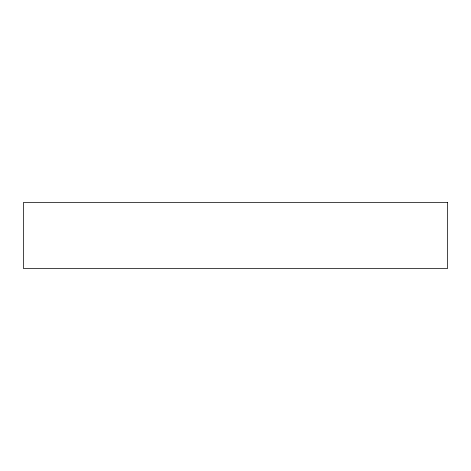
<?xml version="1.0" encoding="UTF-8"?>
<svg xmlns="http://www.w3.org/2000/svg" width="471" height="471" viewBox="0 0 471 471"><rect width="100%" height="100%" fill="white"/><g stroke="black" fill="none" stroke-linecap="round" stroke-linejoin="round"><path stroke-width="0.71" d="M447.45 202.383L23.55 202.383L23.55 268.617L447.45 268.617L447.45 202.383"/></g></svg>
